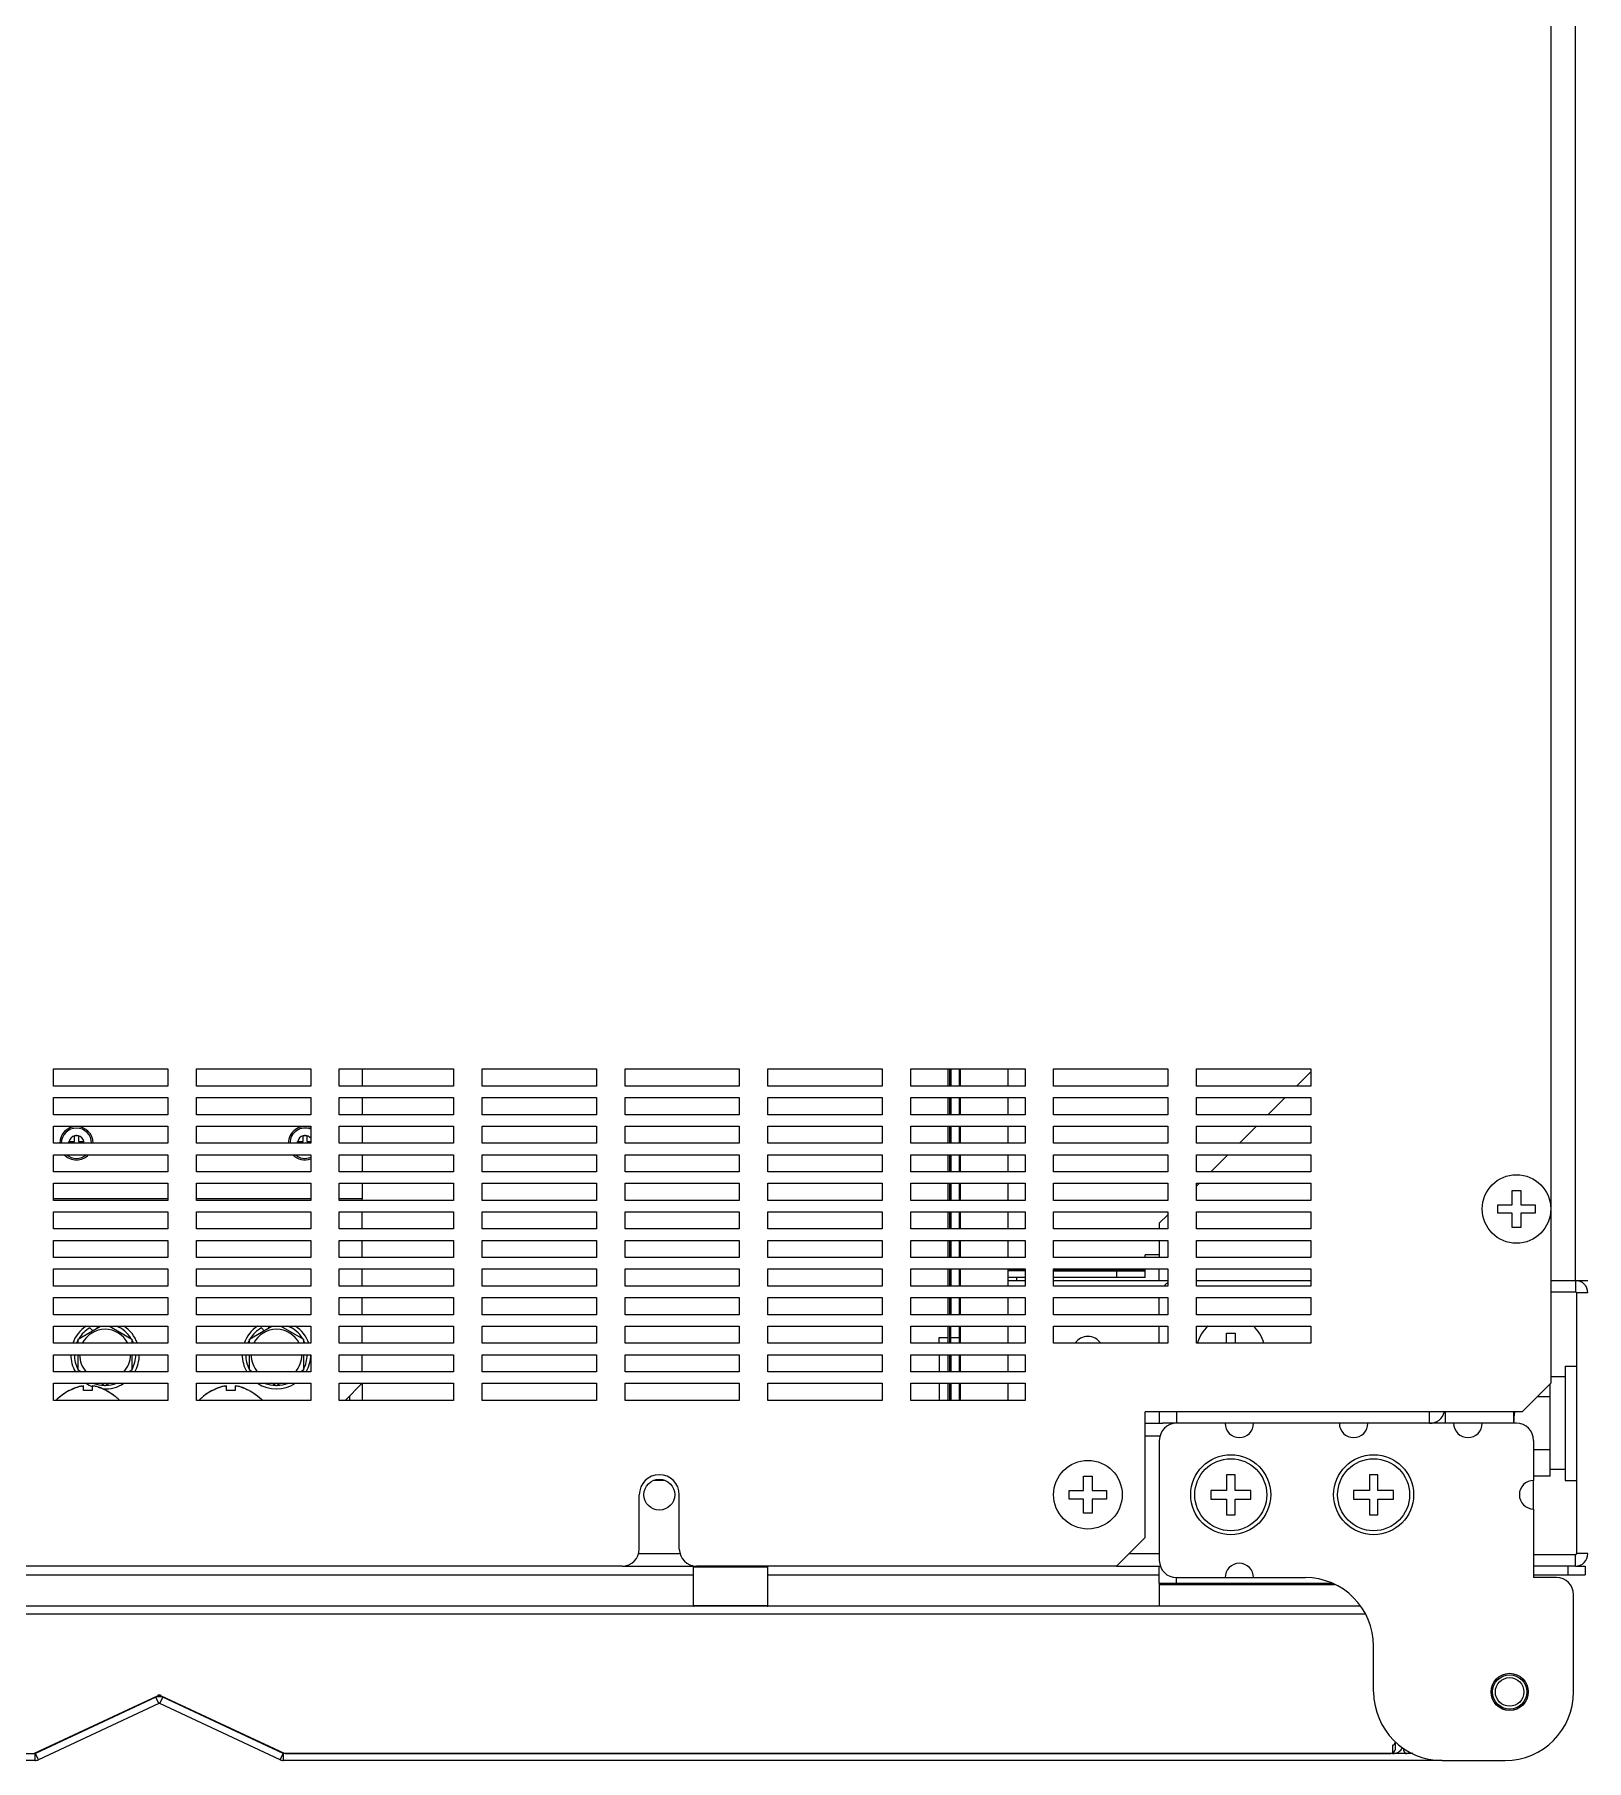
# Model space of a CAD drawing. Header units: millimetres. Extents: x 0 to 301, y -1 to 124.
# Drawn here: x 73.11 to 100.27, y 0 to 30.2 of the extents above; entities that cross this region are included whole.
import ezdxf

# ---------------------------------------------------------------- set-up
doc = ezdxf.new("R2010")
doc.units = ezdxf.units.MM
for name, color, linetype in [('2301-06360_0', 7, 'Continuous'), ('2302-02394_0', 7, 'Continuous'), ('2401-00124-M10-30HMC_0', 7, 'Continuous'), ('2401-00307_MDCT-M4-8_0', 7, 'Continuous'), ('2401-00375-M6-25HWMC_0', 7, 'Continuous'), ('2401-00380-M3-20PWMC_0', 7, 'Continuous'), ('2401-00424-M6-12FCTTHC_0', 7, 'Continuous'), ('2401-00460-M6-12PSTTHC_0', 7, 'Continuous'), ('2404-00011-D10D20-P_0', 7, 'Continuous'), ('2404-00019-D10_0', 7, 'Continuous'), ('4204-01217_0', 7, 'Continuous'), ('4209-00140_0', 7, 'Continuous'), ('4212-06586_0', 7, 'Continuous'), ('4212-06592_0', 7, 'Continuous'), ('4212-06600_0', 7, 'Continuous'), ('4212-06601_0', 7, 'Continuous'), ('4212-06602_0', 7, 'Continuous'), ('4212-06603_1_MIR_0', 7, 'Continuous'), ('4212-06605_3_3_0', 7, 'Continuous'), ('4212-06613_2_MIR_0', 7, 'Continuous'), ('4212-06613_3_0', 7, 'Continuous'), ('4212-06614_1_0', 7, 'Continuous'), ('4212-06616_1_0', 7, 'Continuous'), ('4212-06645_0', 7, 'Continuous'), ('4212-14541_0', 7, 'Continuous'), ('4212-14557_0', 7, 'Continuous'), ('4212-14562_1_0', 7, 'Continuous'), ('4212-14562_2_0', 7, 'Continuous'), ('4212-14563_0', 7, 'Continuous'), ('4212-14578_1_0', 7, 'Continuous'), ('4212-14578_2_0', 7, 'Continuous'), ('4212-14578_4_1_0', 7, 'Continuous'), ('4212-14582_0', 7, 'Continuous'), ('4212-15502_0', 7, 'Continuous'), ('4212-20365_0', 7, 'Continuous')]:
    doc.layers.add(name, color=color, linetype=linetype)

msp = doc.modelspace()

# ---------------------------------------------------------------- linework, layer by layer
at = {"layer": '2301-06360_0', "color": 7, "linetype": 'Continuous'}
for p, q in [((78.84, 9.8), (78.84, 9.83)), ((78.84, 9.3), (78.84, 9.6)), ((78.84, 8.8), (78.84, 9.1)), ((78.84, 8.3), (78.84, 8.6)), ((78.84, 7.8), (78.84, 8.1)), ((78.84, 7.3), (78.84, 7.6)), ((78.84, 6.8), (78.84, 7.1)), ((78.54, 6.3), (78.84, 6.6))]:
    msp.add_line(p, q, dxfattribs=at)
at = {"layer": '2302-02394_0', "color": 7, "linetype": 'Continuous'}
for p, q in [((78.84, 12.1), (78.84, 11.8)), ((78.84, 11.6), (78.84, 11.3)), ((78.84, 11.1), (78.84, 10.8)), ((78.84, 10.6), (78.84, 10.3)), ((78.84, 10.1), (78.84, 9.83)), ((75.44, 9.83), (73.44, 9.83)), ((77.94, 9.83), (75.94, 9.83)), ((78.84, 9.83), (78.44, 9.83))]:
    msp.add_line(p, q, dxfattribs=at)
at = {"layer": '2401-00124-M10-30HMC_0', "color": 7, "linetype": 'Continuous'}
for p, q in [((99.63, 6.362), (99.402, 6.362)), ((99.63, 6.015), (99.63, 6.531)), ((98.99, 6.1), (98.99, 5.9)), ((99.63, 5.269), (99.63, 5.786)), ((99.63, 5.438), (99.34, 5.438)), ((99.63, 4.976), (99.63, 5.147)), ((99.63, 4.976), (99.34, 4.976))]:
    msp.add_line(p, q, dxfattribs=at)
msp.add_arc((100.259, 5.9), 1.269, 170.9295, 180, dxfattribs=at)
at = {"layer": '2401-00307_MDCT-M4-8_0', "color": 7, "linetype": 'Continuous'}
msp.add_line((89.12, 6.6), (89.12, 6.3), dxfattribs=at)
at = {"layer": '2401-00375-M6-25HWMC_0', "color": 7, "linetype": 'Continuous'}
for p, q in [((73.868, 7.372), (74.262, 7.6)), ((74.076, 7.568), (74.124, 7.52)), ((74.214, 7.572), (74.186, 7.6)), ((74.418, 7.6), (74.812, 7.372)), ((76.868, 7.372), (77.262, 7.6)), ((77.076, 7.568), (77.124, 7.52)), ((77.214, 7.572), (77.186, 7.6)), ((77.418, 7.6), (77.812, 7.372)), ((73.868, 7.3), (73.868, 7.372)), ((74.812, 7.372), (74.812, 7.3)), ((76.868, 7.3), (76.868, 7.372)), ((77.812, 7.372), (77.812, 7.3)), ((73.868, 6.828), (73.868, 7.1)), ((74.812, 7.1), (74.812, 6.828)), ((76.868, 6.828), (76.868, 7.1)), ((77.812, 7.1), (77.812, 6.828)), ((73.916, 6.8), (73.868, 6.828)), ((74.812, 6.828), (74.764, 6.8)), ((76.916, 6.8), (76.868, 6.828)), ((77.812, 6.828), (77.764, 6.8)), ((74.34, 6.555), (74.262, 6.6)), ((74.418, 6.6), (74.34, 6.555)), ((77.34, 6.555), (77.262, 6.6)), ((77.418, 6.6), (77.34, 6.555))]:
    msp.add_line(p, q, dxfattribs=at)
for centre, radius, start, end in [((74.34, 7.1), 0.6, 123.4832, 160.4797), ((74.34, 7.1), 0.538, 119.3662, 148.5849), ((74.34, 7.1), 0.538, 31.4151, 68.6611), ((74.34, 7.1), 0.6, 19.5203, 56.5168), ((77.34, 7.1), 0.6, 123.4832, 160.4797), ((77.34, 7.1), 0.538, 119.3662, 148.5849), ((77.34, 7.1), 0.538, 31.4151, 68.6611), ((77.34, 7.1), 0.6, 19.5203, 56.5168), ((74.34, 7.1), 0.538, 151.4151, 158.1456), ((74.34, 7.1), 0.445, 26.7659, 153.2341), ((74.34, 7.1), 0.538, 21.8544, 28.5849), ((77.34, 7.1), 0.538, 151.4151, 158.1456), ((77.34, 7.1), 0.445, 26.7659, 153.2341), ((77.34, 7.1), 0.538, 21.8544, 28.5849), ((74.34, 7.1), 0.6, 180, 210.0741), ((74.34, 7.1), 0.538, 180, 208.5849), ((74.34, 7.1), 0.445, 180, 222.4713), ((74.34, 7.1), 0.445, 317.5287, 0), ((74.34, 7.1), 0.538, 331.4151, 0), ((74.34, 7.1), 0.6, 329.9259, 0), ((77.34, 7.1), 0.6, 180, 210.0741), ((77.34, 7.1), 0.538, 180, 208.5849), ((77.34, 7.1), 0.445, 180, 222.4713), ((77.34, 7.1), 0.445, 317.5287, 0), ((77.34, 7.1), 0.538, 331.4151, 0), ((77.34, 7.1), 0.6, 329.9259, 0), ((74.34, 7.1), 0.538, 211.4151, 214.0046), ((74.34, 7.1), 0.538, 325.9954, 328.5849), ((77.34, 7.1), 0.538, 211.4151, 214.0046), ((77.34, 7.1), 0.538, 325.9954, 328.5849), ((74.34, 7.1), 0.6, 236.5168, 247.9258), ((74.34, 7.1), 0.538, 248.6605, 268.5849), ((74.34, 7.1), 0.6, 266.3918, 303.4832), ((74.34, 7.1), 0.538, 271.4151, 291.3396), ((77.34, 7.1), 0.6, 236.5168, 303.4832), ((77.34, 7.1), 0.538, 248.6605, 268.5849), ((77.34, 7.1), 0.538, 271.4151, 291.3396)]:
    msp.add_arc(centre, radius, start, end, dxfattribs=at)
at = {"layer": '2401-00380-M3-20PWMC_0', "color": 7, "linetype": 'Continuous'}
for p, q in [((73.807, 10.833), (73.807, 10.933)), ((73.807, 10.933), (73.873, 10.933)), ((73.873, 10.933), (73.873, 10.833)), ((77.807, 10.833), (77.807, 10.933)), ((77.807, 10.933), (77.873, 10.933)), ((77.873, 10.933), (77.873, 10.833)), ((73.707, 10.8), (73.707, 10.833)), ((73.707, 10.833), (73.807, 10.833)), ((73.873, 10.833), (73.972, 10.833)), ((73.972, 10.8), (73.972, 10.833)), ((77.707, 10.8), (77.707, 10.833)), ((77.707, 10.833), (77.807, 10.833)), ((77.873, 10.833), (77.94, 10.833))]:
    msp.add_line(p, q, dxfattribs=at)
for centre, radius, start, end in [((73.84, 10.8), 0.293, 0, 180), ((73.84, 10.8), 0.265, 0, 180), ((73.84, 10.8), 0.133, 104.4427, 165.5573), ((73.84, 10.8), 0.133, 86.0688, 93.9312), ((73.84, 10.8), 0.133, 14.4427, 75.5573), ((77.84, 10.8), 0.293, 69.9221, 180), ((77.84, 10.8), 0.265, 67.762, 180), ((77.84, 10.8), 0.133, 104.4427, 165.5573), ((77.84, 10.8), 0.133, 86.0688, 93.9312), ((77.84, 10.8), 0.133, 40.95, 75.5573), ((73.84, 10.8), 0.293, 223.2065, 316.7935), ((73.84, 10.8), 0.265, 229.0811, 310.9189), ((73.84, 10.8), 0.133, 176.0688, 180), ((73.84, 10.8), 0.133, 0, 3.9312), ((77.84, 10.8), 0.293, 223.2065, 290.0779), ((77.84, 10.8), 0.265, 229.0811, 292.238), ((77.84, 10.8), 0.133, 176.0688, 180)]:
    msp.add_arc(centre, radius, start, end, dxfattribs=at)
at = {"layer": '2401-00424-M6-12FCTTHC_0', "color": 7, "linetype": 'Continuous'}
for p, q in [((93.965, 5), (93.965, 4.725)), ((94.115, 5), (93.965, 5)), ((94.115, 4.725), (94.115, 5)), ((96.465, 5), (96.465, 4.725)), ((96.615, 5), (96.465, 5)), ((96.615, 4.725), (96.615, 5)), ((93.69, 4.725), (93.69, 4.575)), ((93.965, 4.725), (93.69, 4.725)), ((93.69, 4.575), (93.965, 4.575)), ((93.965, 4.575), (93.965, 4.3)), ((94.39, 4.725), (94.115, 4.725)), ((94.115, 4.3), (94.115, 4.575)), ((94.115, 4.575), (94.39, 4.575)), ((94.39, 4.575), (94.39, 4.725)), ((96.19, 4.725), (96.19, 4.575)), ((96.465, 4.725), (96.19, 4.725)), ((96.19, 4.575), (96.465, 4.575)), ((96.465, 4.575), (96.465, 4.3)), ((96.89, 4.725), (96.615, 4.725)), ((96.615, 4.3), (96.615, 4.575)), ((96.615, 4.575), (96.89, 4.575)), ((96.89, 4.575), (96.89, 4.725)), ((93.965, 4.3), (94.115, 4.3)), ((96.465, 4.3), (96.615, 4.3))]:
    msp.add_line(p, q, dxfattribs=at)
for centre in [(94.04, 4.65), (96.54, 4.65)]:
    msp.add_circle(centre, 0.63, dxfattribs=at)
at = {"layer": '2401-00460-M6-12PSTTHC_0', "color": 7, "linetype": 'Continuous'}
for p, q in [((98.965, 9.725), (98.965, 9.975)), ((98.965, 9.975), (99.115, 9.975)), ((99.115, 9.975), (99.115, 9.725)), ((98.715, 9.575), (98.715, 9.725)), ((98.715, 9.725), (98.965, 9.725)), ((99.115, 9.725), (99.365, 9.725)), ((99.365, 9.725), (99.365, 9.575)), ((98.965, 9.575), (98.715, 9.575)), ((98.965, 9.325), (98.965, 9.575)), ((99.115, 9.575), (99.115, 9.325)), ((99.365, 9.575), (99.115, 9.575)), ((99.115, 9.325), (98.965, 9.325)), ((93.965, 7.3), (93.965, 7.475)), ((93.965, 7.475), (94.115, 7.475)), ((94.115, 7.475), (94.115, 7.3)), ((73.565, 6.375), (73.503, 6.321)), ((73.599, 6.401), (73.545, 6.358)), ((73.628, 6.422), (73.565, 6.375)), ((73.656, 6.441), (73.599, 6.401)), ((73.689, 6.462), (73.628, 6.422)), ((73.715, 6.476), (73.656, 6.441)), ((73.715, 6.476), (73.689, 6.462)), ((73.715, 6.472), (73.715, 6.476)), ((73.89, 6.541), (73.873, 6.537)), ((73.905, 6.544), (73.888, 6.541)), ((73.919, 6.547), (73.904, 6.544)), ((73.935, 6.55), (73.919, 6.547)), ((73.934, 6.55), (73.95, 6.552)), ((73.965, 6.554), (73.95, 6.552)), ((73.965, 6.472), (73.965, 6.554)), ((74.115, 6.554), (74.115, 6.472)), ((74.13, 6.552), (74.115, 6.554)), ((74.146, 6.55), (74.13, 6.552)), ((74.161, 6.547), (74.145, 6.55)), ((74.176, 6.544), (74.161, 6.547)), ((74.192, 6.541), (74.175, 6.544)), ((74.207, 6.537), (74.19, 6.541)), ((74.363, 6.473), (74.365, 6.472)), ((74.365, 6.476), (74.365, 6.472)), ((74.365, 6.476), (74.391, 6.462)), ((74.365, 6.476), (74.424, 6.441)), ((74.391, 6.462), (74.452, 6.422)), ((74.424, 6.441), (74.481, 6.401)), ((74.452, 6.422), (74.515, 6.375)), ((74.481, 6.401), (74.535, 6.358)), ((74.515, 6.375), (74.577, 6.321)), ((76.065, 6.375), (76.003, 6.321)), ((76.099, 6.401), (76.045, 6.358)), ((76.128, 6.422), (76.065, 6.375)), ((76.156, 6.441), (76.099, 6.401)), ((76.189, 6.462), (76.128, 6.422)), ((76.215, 6.476), (76.156, 6.441)), ((76.215, 6.476), (76.189, 6.462)), ((76.215, 6.472), (76.215, 6.476)), ((76.39, 6.541), (76.373, 6.537)), ((76.405, 6.544), (76.388, 6.541)), ((76.419, 6.547), (76.404, 6.544)), ((76.435, 6.55), (76.419, 6.547)), ((76.434, 6.55), (76.45, 6.552)), ((76.465, 6.554), (76.45, 6.552)), ((76.465, 6.472), (76.465, 6.554)), ((76.615, 6.554), (76.615, 6.472)), ((76.63, 6.552), (76.615, 6.554)), ((76.646, 6.55), (76.63, 6.552)), ((76.661, 6.547), (76.645, 6.55)), ((76.676, 6.544), (76.661, 6.547)), ((76.692, 6.541), (76.675, 6.544)), ((76.707, 6.537), (76.69, 6.541)), ((76.863, 6.473), (76.865, 6.472)), ((76.865, 6.476), (76.865, 6.472)), ((76.865, 6.476), (76.891, 6.462)), ((76.865, 6.476), (76.924, 6.441)), ((76.891, 6.462), (76.952, 6.422)), ((76.924, 6.441), (76.981, 6.401)), ((76.952, 6.422), (77.015, 6.375)), ((76.981, 6.401), (77.035, 6.358)), ((77.015, 6.375), (77.077, 6.321)), ((73.503, 6.321), (73.481, 6.3)), ((74.577, 6.321), (74.599, 6.3)), ((76.003, 6.321), (75.981, 6.3)), ((77.077, 6.321), (77.099, 6.3)), ((91.465, 4.725), (91.465, 4.975)), ((91.465, 4.975), (91.615, 4.975)), ((91.615, 4.975), (91.615, 4.725)), ((91.215, 4.575), (91.215, 4.725)), ((91.215, 4.725), (91.465, 4.725)), ((91.465, 4.575), (91.215, 4.575)), ((91.465, 4.325), (91.465, 4.575)), ((91.615, 4.725), (91.865, 4.725)), ((91.615, 4.575), (91.615, 4.325)), ((91.865, 4.575), (91.615, 4.575)), ((91.865, 4.725), (91.865, 4.575)), ((91.615, 4.325), (91.465, 4.325))]:
    msp.add_line(p, q, dxfattribs=at)
for points in [[(73.545, 6.358), (73.492, 6.311), (73.481, 6.3)], [(73.715, 6.472), (73.744, 6.487), (73.77, 6.499), (73.793, 6.509), (73.815, 6.518), (73.836, 6.525), (73.855, 6.532), (73.873, 6.537)], [(73.875, 6.537), (73.858, 6.533), (73.84, 6.527), (73.821, 6.52), (73.8, 6.512), (73.778, 6.503), (73.756, 6.493), (73.74, 6.485)], [(74.115, 6.472), (74.096, 6.474), (74.077, 6.475), (74.058, 6.476), (74.039, 6.476), (74.021, 6.476), (74.002, 6.475), (73.984, 6.474), (73.965, 6.472)], [(74.365, 6.472), (74.336, 6.487), (74.31, 6.499), (74.287, 6.509), (74.265, 6.518), (74.244, 6.525), (74.225, 6.532), (74.205, 6.537)], [(74.222, 6.533), (74.24, 6.527), (74.259, 6.52), (74.28, 6.512), (74.302, 6.503), (74.324, 6.493), (74.34, 6.485)], [(74.535, 6.358), (74.588, 6.311), (74.599, 6.3)], [(76.045, 6.358), (75.992, 6.311), (75.981, 6.3)], [(76.215, 6.472), (76.244, 6.487), (76.27, 6.499), (76.293, 6.509), (76.315, 6.518), (76.336, 6.525), (76.355, 6.532), (76.373, 6.537)], [(76.375, 6.537), (76.358, 6.533), (76.34, 6.527), (76.321, 6.52), (76.3, 6.512), (76.278, 6.503), (76.256, 6.493), (76.24, 6.485)], [(76.615, 6.472), (76.596, 6.474), (76.577, 6.475), (76.558, 6.476), (76.539, 6.476), (76.521, 6.476), (76.502, 6.475), (76.484, 6.474), (76.465, 6.472)], [(76.865, 6.472), (76.836, 6.487), (76.81, 6.499), (76.787, 6.509), (76.765, 6.518), (76.744, 6.525), (76.725, 6.532), (76.705, 6.537)], [(76.722, 6.533), (76.74, 6.527), (76.759, 6.52), (76.78, 6.512), (76.802, 6.503), (76.824, 6.493), (76.84, 6.485)], [(77.035, 6.358), (77.088, 6.311), (77.099, 6.3)]]:
    msp.add_lwpolyline(points, dxfattribs=at)
for centre in [(99.04, 9.65), (91.54, 4.65)]:
    msp.add_circle(centre, 0.6, dxfattribs=at)
for start, end in [(131.2647, 165.5156), (14.4844, 48.7353)]:
    msp.add_arc((94.04, 7.15), 0.6, start, end, dxfattribs=at)
at = {"layer": '2404-00011-D10D20-P_0', "color": 7, "linetype": 'Continuous'}
for p, q in [((99.89, 6.9), (99.89, 4.9)), ((99.89, 6.9), (100.09, 6.9)), ((99.89, 4.9), (100.09, 4.9))]:
    msp.add_line(p, q, dxfattribs=at)
at = {"layer": '2404-00019-D10_0', "color": 7, "linetype": 'Continuous'}
for p, q in [((99.89, 6.71), (99.64, 6.71)), ((99.63, 6.531), (99.63, 6.59)), ((99.63, 5.786), (99.63, 6.015)), ((99.63, 5.147), (99.63, 5.269)), ((99.89, 5.09), (99.63, 5.09))]:
    msp.add_line(p, q, dxfattribs=at)
at = {"layer": '4204-01217_0', "color": 7, "linetype": 'Continuous'}
msp.add_line((75.231, 1.12), (75.349, 1.12), dxfattribs=at)
at = {"layer": '4209-00140_0', "color": 7, "linetype": 'Continuous'}
for p, q in [((84.64, 2.71), (84.64, 3.39)), ((84.64, 3.39), (85.94, 3.39)), ((85.94, 2.71), (85.94, 3.39)), ((84.64, 2.71), (85.94, 2.71))]:
    msp.add_line(p, q, dxfattribs=at)
for centre, start, end in [((84.65, 3.39), 90, 180), ((85.93, 3.39), 0, 90), ((84.65, 2.71), 180, 270), ((85.93, 2.71), 270, 0)]:
    msp.add_arc(centre, 0.01, start, end, dxfattribs=at)
at = {"layer": '4212-06586_0', "color": 7, "linetype": 'Continuous'}
for p, q in [((100.07, 8.4), (100.07, 83.4)), ((99.64, 8.4), (100.29, 8.4))]:
    msp.add_line(p, q, dxfattribs=at)
at = {"layer": '4212-06592_0', "color": 7, "linetype": 'Continuous'}
for p, q in [((99.64, 8.4), (100.07, 8.4)), ((99.64, 8.2), (100.07, 8.2)), ((100.07, 8.4), (100.07, 8.2)), ((100.09, 8.18), (100.09, 3.62)), ((100.29, 8.18), (100.09, 8.18)), ((100.07, 3.6), (99.34, 3.6)), ((100.07, 3.4), (99.34, 3.4)), ((100.07, 3.4), (100.07, 3.6)), ((100.29, 3.62), (100.09, 3.62))]:
    msp.add_line(p, q, dxfattribs=at)
for centre, radius, start, end in [((100.07, 8.18), 0.22, 0, 90), ((100.07, 8.18), 0.02, 0, 90), ((100.07, 3.62), 0.22, 270, 0), ((100.07, 3.62), 0.02, 270, 0)]:
    msp.add_arc(centre, radius, start, end, dxfattribs=at)
at = {"layer": '4212-06600_0', "color": 7, "linetype": 'Continuous'}
for p, q in [((92.79, 6.1), (92.79, 5.9)), ((93.09, 6.1), (93.09, 5.9)), ((97.52, 5.9), (97.52, 6.1)), ((93.09, 5.9), (92.853, 5.9))]:
    msp.add_line(p, q, dxfattribs=at)
msp.add_arc((97.52, 6.17), 0.27, 270, 344.8522, dxfattribs=at)
at = {"layer": '4212-06601_0', "color": 7, "linetype": 'Continuous'}
for p, q in [((95.44, 12.05), (95.19, 11.8)), ((94.99, 11.6), (94.69, 11.3)), ((94.49, 11.1), (94.19, 10.8)), ((93.99, 10.6), (93.69, 10.3)), ((93.49, 10.1), (93.44, 10.05)), ((92.94, 9.55), (92.79, 9.4)), ((92.79, 9.4), (92.79, 9.3)), ((92.79, 9.1), (92.79, 8.8)), ((92.79, 8.4), (92.79, 8.6))]:
    msp.add_line(p, q, dxfattribs=at)
at = {"layer": '4212-06602_0', "color": 7, "linetype": 'Continuous'}
for p, q in [((93.44, 8.4), (95.44, 8.4)), ((92.79, 7.8), (92.79, 8.1)), ((92.79, 7.3), (92.79, 7.6))]:
    msp.add_line(p, q, dxfattribs=at)
msp.add_arc((93.09, 8.1), 0.3, 120, 137.9125, dxfattribs=at)
at = {"layer": '4212-06603_1_MIR_0', "color": 7, "linetype": 'Continuous'}
msp.add_line((90.29, 8.45), (90.29, 8.4), dxfattribs=at)
at = {"layer": '4212-06605_3_3_0', "color": 7, "linetype": 'Continuous'}
for p, q in [((97.07, 0.17), (97.07, 0.205)), ((97.227, 0.12), (97.12, 0.12))]:
    msp.add_line(p, q, dxfattribs=at)
msp.add_arc((97.12, 0.17), 0.05, 180, 270, dxfattribs=at)
at = {"layer": '4212-06613_2_MIR_0', "color": 7, "linetype": 'Continuous'}
for p, q in [((94.44, 5.9), (93.94, 5.9)), ((96.44, 5.9), (95.94, 5.9)), ((98.44, 5.9), (97.94, 5.9)), ((99.34, 4.4), (99.34, 4.9)), ((93.94, 3.2), (94.44, 3.2))]:
    msp.add_line(p, q, dxfattribs=at)
at = {"layer": '4212-06613_3_0', "color": 7, "linetype": 'Continuous'}
for radius in [0.3, 0.25]:
    msp.add_circle((98.92, 1.2), radius, dxfattribs=at)
at = {"layer": '4212-06614_1_0', "color": 7, "linetype": 'Continuous'}
for p, q in [((93.94, 5.9), (93.09, 5.9)), ((95.94, 5.9), (94.44, 5.9)), ((97.94, 5.9), (96.44, 5.9)), ((99.04, 5.9), (98.44, 5.9)), ((92.79, 5.6), (92.79, 3.5)), ((99.34, 5.6), (99.34, 4.9)), ((99.34, 4.4), (99.34, 3.2)), ((93.09, 3.2), (93.94, 3.2)), ((94.44, 3.2), (95.34, 3.2)), ((99.74, 3.2), (99.34, 3.2)), ((100.04, 1.2), (100.04, 2.9)), ((96.54, 1.2), (96.54, 2)), ((97.74, 0), (98.84, 0))]:
    msp.add_line(p, q, dxfattribs=at)
for centre, radius in [((94.04, 4.65), 0.7), ((96.54, 4.65), 0.7), ((98.92, 1.2), 0.325)]:
    msp.add_circle(centre, radius, dxfattribs=at)
for centre, radius, start, end in [((93.09, 5.6), 0.3, 90, 180), ((94.19, 5.9), 0.25, 180, 0), ((96.19, 5.9), 0.25, 180, 0), ((98.19, 5.9), 0.25, 180, 0), ((99.04, 5.6), 0.3, 0, 90), ((99.34, 4.65), 0.25, 90, 270), ((93.09, 3.5), 0.3, 180, 270), ((94.19, 3.2), 0.25, 0, 180), ((95.34, 2), 1.2, 0, 90), ((99.74, 2.9), 0.3, 0, 90), ((97.74, 1.2), 1.2, 180, 270), ((98.84, 1.2), 1.2, 270, 0)]:
    msp.add_arc(centre, radius, start, end, dxfattribs=at)
at = {"layer": '4212-06616_1_0', "color": 7, "linetype": 'Continuous'}
for p, q in [((92.79, 3.1), (92.79, 3.4)), ((92.79, 3.1), (92.79, 2.7)), ((92.79, 3.1), (95.815, 3.1)), ((92.79, 3.08), (95.853, 3.08)), ((93.09, 3.1), (93.09, 3.2))]:
    msp.add_line(p, q, dxfattribs=at)
at = {"layer": '4212-06645_0', "color": 7, "linetype": 'Continuous'}
for p, q in [((97.79, 6.1), (97.79, 5.9)), ((97.64, 5.932), (97.64, 5.9))]:
    msp.add_line(p, q, dxfattribs=at)
at = {"layer": '4212-14541_0', "color": 7, "linetype": 'Continuous'}
for p, q in [((99.94, 3.4), (99.94, 3.25)), ((100.076, 3.4), (100.24, 3.4)), ((100.24, 3.4), (100.24, 3.25)), ((62.94, 3.25), (84.64, 3.25)), ((85.94, 3.25), (92.79, 3.25)), ((99.34, 3.25), (100.24, 3.25))]:
    msp.add_line(p, q, dxfattribs=at)
at = {"layer": '4212-14557_0', "color": 7, "linetype": 'Continuous'}
for p, q in [((99.64, 45.1), (99.64, 6.6)), ((73.44, 11.8), (73.44, 12.1)), ((73.44, 12.1), (75.44, 12.1)), ((75.44, 12.1), (75.44, 11.8)), ((75.94, 11.8), (75.94, 12.1)), ((75.94, 12.1), (77.94, 12.1)), ((77.94, 12.1), (77.94, 11.8)), ((78.44, 11.8), (78.44, 12.1)), ((78.44, 12.1), (80.44, 12.1)), ((80.44, 12.1), (80.44, 11.8)), ((80.94, 11.8), (80.94, 12.1)), ((80.94, 12.1), (82.94, 12.1)), ((82.94, 12.1), (82.94, 11.8)), ((83.44, 11.8), (83.44, 12.1)), ((83.44, 12.1), (85.44, 12.1)), ((85.44, 12.1), (85.44, 11.8)), ((85.94, 11.8), (85.94, 12.1)), ((85.94, 12.1), (87.94, 12.1)), ((87.94, 12.1), (87.94, 11.8)), ((88.44, 11.8), (88.44, 12.1)), ((88.44, 12.1), (90.44, 12.1)), ((90.44, 12.1), (90.44, 11.8)), ((90.94, 11.8), (90.94, 12.1)), ((90.94, 12.1), (92.94, 12.1)), ((92.94, 12.1), (92.94, 11.8)), ((93.44, 11.8), (93.44, 12.1)), ((93.44, 12.1), (95.44, 12.1)), ((95.44, 12.1), (95.44, 11.8)), ((75.44, 11.8), (73.44, 11.8)), ((77.94, 11.8), (75.94, 11.8)), ((80.44, 11.8), (78.44, 11.8)), ((82.94, 11.8), (80.94, 11.8)), ((85.44, 11.8), (83.44, 11.8)), ((87.94, 11.8), (85.94, 11.8)), ((90.44, 11.8), (88.44, 11.8)), ((92.94, 11.8), (90.94, 11.8)), ((95.44, 11.8), (93.44, 11.8)), ((73.44, 11.3), (73.44, 11.6)), ((73.44, 11.6), (75.44, 11.6)), ((75.44, 11.6), (75.44, 11.3)), ((75.94, 11.3), (75.94, 11.6)), ((75.94, 11.6), (77.94, 11.6)), ((77.94, 11.6), (77.94, 11.3)), ((78.44, 11.3), (78.44, 11.6)), ((78.44, 11.6), (80.44, 11.6)), ((80.44, 11.6), (80.44, 11.3)), ((80.94, 11.3), (80.94, 11.6)), ((80.94, 11.6), (82.94, 11.6)), ((82.94, 11.6), (82.94, 11.3)), ((83.44, 11.3), (83.44, 11.6)), ((83.44, 11.6), (85.44, 11.6)), ((85.44, 11.6), (85.44, 11.3)), ((85.94, 11.3), (85.94, 11.6)), ((85.94, 11.6), (87.94, 11.6)), ((87.94, 11.6), (87.94, 11.3)), ((88.44, 11.3), (88.44, 11.6)), ((88.44, 11.6), (90.44, 11.6)), ((90.44, 11.6), (90.44, 11.3)), ((90.94, 11.3), (90.94, 11.6)), ((90.94, 11.6), (92.94, 11.6)), ((92.94, 11.6), (92.94, 11.3)), ((93.44, 11.3), (93.44, 11.6)), ((93.44, 11.6), (95.44, 11.6)), ((95.44, 11.6), (95.44, 11.3)), ((75.44, 11.3), (73.44, 11.3)), ((77.94, 11.3), (75.94, 11.3)), ((80.44, 11.3), (78.44, 11.3)), ((82.94, 11.3), (80.94, 11.3)), ((85.44, 11.3), (83.44, 11.3)), ((87.94, 11.3), (85.94, 11.3)), ((90.44, 11.3), (88.44, 11.3)), ((92.94, 11.3), (90.94, 11.3)), ((95.44, 11.3), (93.44, 11.3)), ((73.44, 10.8), (73.44, 11.1)), ((73.44, 11.1), (75.44, 11.1)), ((75.44, 11.1), (75.44, 10.8)), ((75.94, 10.8), (75.94, 11.1)), ((75.94, 11.1), (77.94, 11.1)), ((77.94, 11.1), (77.94, 10.8)), ((78.44, 10.8), (78.44, 11.1)), ((78.44, 11.1), (80.44, 11.1)), ((80.44, 11.1), (80.44, 10.8)), ((80.94, 10.8), (80.94, 11.1)), ((80.94, 11.1), (82.94, 11.1)), ((82.94, 11.1), (82.94, 10.8)), ((83.44, 10.8), (83.44, 11.1)), ((83.44, 11.1), (85.44, 11.1)), ((85.44, 11.1), (85.44, 10.8)), ((85.94, 10.8), (85.94, 11.1)), ((85.94, 11.1), (87.94, 11.1)), ((87.94, 11.1), (87.94, 10.8)), ((88.44, 10.8), (88.44, 11.1)), ((88.44, 11.1), (90.44, 11.1)), ((90.44, 11.1), (90.44, 10.8)), ((90.94, 10.8), (90.94, 11.1)), ((90.94, 11.1), (92.94, 11.1)), ((92.94, 11.1), (92.94, 10.8)), ((93.44, 10.8), (93.44, 11.1)), ((93.44, 11.1), (95.44, 11.1)), ((95.44, 11.1), (95.44, 10.8)), ((75.44, 10.8), (73.44, 10.8)), ((73.44, 10.3), (73.44, 10.6)), ((73.44, 10.6), (75.44, 10.6)), ((75.44, 10.6), (75.44, 10.3)), ((77.94, 10.8), (75.94, 10.8)), ((75.94, 10.3), (75.94, 10.6)), ((75.94, 10.6), (77.94, 10.6)), ((77.94, 10.6), (77.94, 10.3)), ((80.44, 10.8), (78.44, 10.8)), ((78.44, 10.3), (78.44, 10.6)), ((78.44, 10.6), (80.44, 10.6)), ((80.44, 10.6), (80.44, 10.3)), ((82.94, 10.8), (80.94, 10.8)), ((80.94, 10.3), (80.94, 10.6)), ((80.94, 10.6), (82.94, 10.6)), ((82.94, 10.6), (82.94, 10.3)), ((85.44, 10.8), (83.44, 10.8)), ((83.44, 10.3), (83.44, 10.6)), ((83.44, 10.6), (85.44, 10.6)), ((85.44, 10.6), (85.44, 10.3)), ((87.94, 10.8), (85.94, 10.8)), ((85.94, 10.3), (85.94, 10.6)), ((85.94, 10.6), (87.94, 10.6)), ((87.94, 10.6), (87.94, 10.3)), ((90.44, 10.8), (88.44, 10.8)), ((88.44, 10.3), (88.44, 10.6)), ((88.44, 10.6), (90.44, 10.6)), ((90.44, 10.6), (90.44, 10.3)), ((92.94, 10.8), (90.94, 10.8)), ((90.94, 10.3), (90.94, 10.6)), ((90.94, 10.6), (92.94, 10.6)), ((92.94, 10.6), (92.94, 10.3)), ((95.44, 10.8), (93.44, 10.8)), ((93.44, 10.3), (93.44, 10.6)), ((93.44, 10.6), (95.44, 10.6)), ((95.44, 10.6), (95.44, 10.3)), ((75.44, 10.3), (73.44, 10.3)), ((77.94, 10.3), (75.94, 10.3)), ((80.44, 10.3), (78.44, 10.3)), ((82.94, 10.3), (80.94, 10.3)), ((85.44, 10.3), (83.44, 10.3)), ((87.94, 10.3), (85.94, 10.3)), ((90.44, 10.3), (88.44, 10.3)), ((92.94, 10.3), (90.94, 10.3)), ((95.44, 10.3), (93.44, 10.3)), ((73.44, 9.8), (73.44, 10.1)), ((73.44, 10.1), (75.44, 10.1)), ((75.44, 10.1), (75.44, 9.8)), ((75.94, 9.8), (75.94, 10.1)), ((75.94, 10.1), (77.94, 10.1)), ((77.94, 10.1), (77.94, 9.8)), ((78.44, 9.8), (78.44, 10.1)), ((78.44, 10.1), (80.44, 10.1)), ((80.44, 10.1), (80.44, 9.8)), ((80.94, 9.8), (80.94, 10.1)), ((80.94, 10.1), (82.94, 10.1)), ((82.94, 10.1), (82.94, 9.8)), ((83.44, 9.8), (83.44, 10.1)), ((83.44, 10.1), (85.44, 10.1)), ((85.44, 10.1), (85.44, 9.8)), ((85.94, 9.8), (85.94, 10.1)), ((85.94, 10.1), (87.94, 10.1)), ((87.94, 10.1), (87.94, 9.8)), ((88.44, 9.8), (88.44, 10.1)), ((88.44, 10.1), (90.44, 10.1)), ((90.44, 10.1), (90.44, 9.8)), ((90.94, 9.8), (90.94, 10.1)), ((90.94, 10.1), (92.94, 10.1)), ((92.94, 10.1), (92.94, 9.8)), ((93.44, 9.8), (93.44, 10.1)), ((93.44, 10.1), (95.44, 10.1)), ((95.44, 10.1), (95.44, 9.8)), ((75.44, 9.8), (73.44, 9.8)), ((77.94, 9.8), (75.94, 9.8)), ((80.44, 9.8), (78.44, 9.8)), ((82.94, 9.8), (80.94, 9.8)), ((85.44, 9.8), (83.44, 9.8)), ((87.94, 9.8), (85.94, 9.8)), ((90.44, 9.8), (88.44, 9.8)), ((92.94, 9.8), (90.94, 9.8)), ((95.44, 9.8), (93.44, 9.8)), ((73.44, 9.3), (73.44, 9.6)), ((73.44, 9.6), (75.44, 9.6)), ((75.44, 9.6), (75.44, 9.3)), ((75.94, 9.3), (75.94, 9.6)), ((75.94, 9.6), (77.94, 9.6)), ((77.94, 9.6), (77.94, 9.3)), ((78.44, 9.3), (78.44, 9.6)), ((78.44, 9.6), (80.44, 9.6)), ((80.44, 9.6), (80.44, 9.3)), ((80.94, 9.3), (80.94, 9.6)), ((80.94, 9.6), (82.94, 9.6)), ((82.94, 9.6), (82.94, 9.3)), ((83.44, 9.3), (83.44, 9.6)), ((83.44, 9.6), (85.44, 9.6)), ((85.44, 9.6), (85.44, 9.3)), ((85.94, 9.3), (85.94, 9.6)), ((85.94, 9.6), (87.94, 9.6)), ((87.94, 9.6), (87.94, 9.3)), ((88.44, 9.3), (88.44, 9.6)), ((88.44, 9.6), (90.44, 9.6)), ((90.44, 9.6), (90.44, 9.3)), ((90.94, 9.3), (90.94, 9.6)), ((90.94, 9.6), (92.94, 9.6)), ((92.94, 9.6), (92.94, 9.3)), ((93.44, 9.3), (93.44, 9.6)), ((93.44, 9.6), (95.44, 9.6)), ((95.44, 9.6), (95.44, 9.3)), ((75.44, 9.3), (73.44, 9.3)), ((73.44, 8.8), (73.44, 9.1)), ((73.44, 9.1), (75.44, 9.1)), ((75.44, 9.1), (75.44, 8.8)), ((77.94, 9.3), (75.94, 9.3)), ((75.94, 8.8), (75.94, 9.1)), ((75.94, 9.1), (77.94, 9.1)), ((77.94, 9.1), (77.94, 8.8)), ((80.44, 9.3), (78.44, 9.3)), ((78.44, 8.8), (78.44, 9.1)), ((78.44, 9.1), (80.44, 9.1)), ((80.44, 9.1), (80.44, 8.8)), ((82.94, 9.3), (80.94, 9.3)), ((80.94, 8.8), (80.94, 9.1)), ((80.94, 9.1), (82.94, 9.1)), ((82.94, 9.1), (82.94, 8.8)), ((85.44, 9.3), (83.44, 9.3)), ((83.44, 8.8), (83.44, 9.1)), ((83.44, 9.1), (85.44, 9.1)), ((85.44, 9.1), (85.44, 8.8)), ((87.94, 9.3), (85.94, 9.3)), ((85.94, 8.8), (85.94, 9.1)), ((85.94, 9.1), (87.94, 9.1)), ((87.94, 9.1), (87.94, 8.8)), ((90.44, 9.3), (88.44, 9.3)), ((88.44, 8.8), (88.44, 9.1)), ((88.44, 9.1), (90.44, 9.1)), ((90.44, 9.1), (90.44, 8.8)), ((92.94, 9.3), (90.94, 9.3)), ((90.94, 8.8), (90.94, 9.1)), ((90.94, 9.1), (92.94, 9.1)), ((92.94, 9.1), (92.94, 8.8)), ((95.44, 9.3), (93.44, 9.3)), ((93.44, 8.8), (93.44, 9.1)), ((93.44, 9.1), (95.44, 9.1)), ((95.44, 9.1), (95.44, 8.8)), ((75.44, 8.8), (73.44, 8.8)), ((77.94, 8.8), (75.94, 8.8)), ((80.44, 8.8), (78.44, 8.8)), ((82.94, 8.8), (80.94, 8.8)), ((85.44, 8.8), (83.44, 8.8)), ((87.94, 8.8), (85.94, 8.8)), ((90.44, 8.8), (88.44, 8.8)), ((92.94, 8.8), (90.94, 8.8)), ((95.44, 8.8), (93.44, 8.8)), ((73.44, 8.3), (73.44, 8.6)), ((73.44, 8.6), (75.44, 8.6)), ((75.44, 8.6), (75.44, 8.3)), ((75.94, 8.3), (75.94, 8.6)), ((75.94, 8.6), (77.94, 8.6)), ((77.94, 8.6), (77.94, 8.3)), ((78.44, 8.3), (78.44, 8.6)), ((78.44, 8.6), (80.44, 8.6)), ((80.44, 8.6), (80.44, 8.3)), ((80.94, 8.3), (80.94, 8.6)), ((80.94, 8.6), (82.94, 8.6)), ((82.94, 8.6), (82.94, 8.3)), ((83.44, 8.3), (83.44, 8.6)), ((83.44, 8.6), (85.44, 8.6)), ((85.44, 8.6), (85.44, 8.3)), ((85.94, 8.3), (85.94, 8.6)), ((85.94, 8.6), (87.94, 8.6)), ((87.94, 8.6), (87.94, 8.3)), ((88.44, 8.3), (88.44, 8.6)), ((88.44, 8.6), (90.44, 8.6)), ((90.44, 8.6), (90.44, 8.3)), ((90.94, 8.3), (90.94, 8.6)), ((90.94, 8.6), (92.94, 8.6)), ((92.94, 8.6), (92.94, 8.3)), ((93.44, 8.3), (93.44, 8.6)), ((93.44, 8.6), (95.44, 8.6)), ((95.44, 8.6), (95.44, 8.3)), ((75.44, 8.3), (73.44, 8.3)), ((77.94, 8.3), (75.94, 8.3)), ((80.44, 8.3), (78.44, 8.3)), ((82.94, 8.3), (80.94, 8.3)), ((85.44, 8.3), (83.44, 8.3)), ((87.94, 8.3), (85.94, 8.3)), ((90.44, 8.3), (88.44, 8.3)), ((92.94, 8.3), (90.94, 8.3)), ((95.44, 8.3), (93.44, 8.3)), ((73.44, 7.8), (73.44, 8.1)), ((73.44, 8.1), (75.44, 8.1)), ((75.44, 8.1), (75.44, 7.8)), ((75.94, 7.8), (75.94, 8.1)), ((75.94, 8.1), (77.94, 8.1)), ((77.94, 8.1), (77.94, 7.8)), ((78.44, 7.8), (78.44, 8.1)), ((78.44, 8.1), (80.44, 8.1)), ((80.44, 8.1), (80.44, 7.8)), ((80.94, 7.8), (80.94, 8.1)), ((80.94, 8.1), (82.94, 8.1)), ((82.94, 8.1), (82.94, 7.8)), ((83.44, 7.8), (83.44, 8.1)), ((83.44, 8.1), (85.44, 8.1)), ((85.44, 8.1), (85.44, 7.8)), ((85.94, 7.8), (85.94, 8.1)), ((85.94, 8.1), (87.94, 8.1)), ((87.94, 8.1), (87.94, 7.8)), ((88.44, 7.8), (88.44, 8.1)), ((88.44, 8.1), (90.44, 8.1)), ((90.44, 8.1), (90.44, 7.8)), ((90.94, 7.8), (90.94, 8.1)), ((90.94, 8.1), (92.94, 8.1)), ((92.94, 8.1), (92.94, 7.8)), ((93.44, 7.8), (93.44, 8.1)), ((93.44, 8.1), (95.44, 8.1)), ((95.44, 8.1), (95.44, 7.8)), ((75.44, 7.8), (73.44, 7.8)), ((73.44, 7.3), (73.44, 7.6)), ((73.44, 7.6), (75.44, 7.6)), ((75.44, 7.6), (75.44, 7.3)), ((77.94, 7.8), (75.94, 7.8)), ((75.94, 7.3), (75.94, 7.6)), ((75.94, 7.6), (77.94, 7.6)), ((77.94, 7.6), (77.94, 7.3)), ((80.44, 7.8), (78.44, 7.8)), ((78.44, 7.3), (78.44, 7.6)), ((78.44, 7.6), (80.44, 7.6)), ((80.44, 7.6), (80.44, 7.3)), ((82.94, 7.8), (80.94, 7.8)), ((80.94, 7.3), (80.94, 7.6)), ((80.94, 7.6), (82.94, 7.6)), ((82.94, 7.6), (82.94, 7.3)), ((85.44, 7.8), (83.44, 7.8)), ((83.44, 7.3), (83.44, 7.6)), ((83.44, 7.6), (85.44, 7.6)), ((85.44, 7.6), (85.44, 7.3)), ((87.94, 7.8), (85.94, 7.8)), ((85.94, 7.3), (85.94, 7.6)), ((85.94, 7.6), (87.94, 7.6)), ((87.94, 7.6), (87.94, 7.3)), ((90.44, 7.8), (88.44, 7.8)), ((88.44, 7.3), (88.44, 7.6)), ((88.44, 7.6), (90.44, 7.6)), ((90.44, 7.6), (90.44, 7.3)), ((92.94, 7.8), (90.94, 7.8)), ((90.94, 7.3), (90.94, 7.6)), ((90.94, 7.6), (92.94, 7.6)), ((92.94, 7.6), (92.94, 7.3)), ((95.44, 7.8), (93.44, 7.8)), ((93.44, 7.3), (93.44, 7.6)), ((93.44, 7.6), (95.44, 7.6)), ((95.44, 7.6), (95.44, 7.3)), ((75.44, 7.3), (73.44, 7.3)), ((77.94, 7.3), (75.94, 7.3)), ((80.44, 7.3), (78.44, 7.3)), ((82.94, 7.3), (80.94, 7.3)), ((85.44, 7.3), (83.44, 7.3)), ((87.94, 7.3), (85.94, 7.3)), ((90.44, 7.3), (88.44, 7.3)), ((92.94, 7.3), (90.94, 7.3)), ((95.44, 7.3), (93.44, 7.3)), ((73.44, 6.8), (73.44, 7.1)), ((73.44, 7.1), (75.44, 7.1)), ((75.44, 7.1), (75.44, 6.8)), ((75.94, 6.8), (75.94, 7.1)), ((75.94, 7.1), (77.94, 7.1)), ((77.94, 7.1), (77.94, 6.8)), ((78.44, 6.8), (78.44, 7.1)), ((78.44, 7.1), (80.44, 7.1)), ((80.44, 7.1), (80.44, 6.8)), ((80.94, 6.8), (80.94, 7.1)), ((80.94, 7.1), (82.94, 7.1)), ((82.94, 7.1), (82.94, 6.8)), ((83.44, 6.8), (83.44, 7.1)), ((83.44, 7.1), (85.44, 7.1)), ((85.44, 7.1), (85.44, 6.8)), ((85.94, 6.8), (85.94, 7.1)), ((85.94, 7.1), (87.94, 7.1)), ((87.94, 7.1), (87.94, 6.8)), ((88.44, 6.8), (88.44, 7.1)), ((88.44, 7.1), (90.44, 7.1)), ((90.44, 7.1), (90.44, 6.8)), ((75.44, 6.8), (73.44, 6.8)), ((77.94, 6.8), (75.94, 6.8)), ((80.44, 6.8), (78.44, 6.8)), ((82.94, 6.8), (80.94, 6.8)), ((85.44, 6.8), (83.44, 6.8)), ((87.94, 6.8), (85.94, 6.8)), ((90.44, 6.8), (88.44, 6.8)), ((73.44, 6.3), (73.44, 6.6)), ((73.44, 6.6), (75.44, 6.6)), ((75.44, 6.6), (75.44, 6.3)), ((75.94, 6.3), (75.94, 6.6)), ((75.94, 6.6), (77.94, 6.6)), ((77.94, 6.6), (77.94, 6.3)), ((78.44, 6.3), (78.44, 6.6)), ((78.44, 6.6), (80.44, 6.6)), ((80.44, 6.6), (80.44, 6.3)), ((80.94, 6.3), (80.94, 6.6)), ((80.94, 6.6), (82.94, 6.6)), ((82.94, 6.6), (82.94, 6.3)), ((83.44, 6.3), (83.44, 6.6)), ((83.44, 6.6), (85.44, 6.6)), ((85.44, 6.6), (85.44, 6.3)), ((85.94, 6.3), (85.94, 6.6)), ((85.94, 6.6), (87.94, 6.6)), ((87.94, 6.6), (87.94, 6.3)), ((88.44, 6.3), (88.44, 6.6)), ((88.44, 6.6), (90.44, 6.6)), ((90.44, 6.6), (90.44, 6.3)), ((99.14, 6.1), (99.64, 6.6)), ((75.44, 6.3), (73.44, 6.3)), ((77.94, 6.3), (75.94, 6.3)), ((80.44, 6.3), (78.44, 6.3)), ((82.94, 6.3), (80.94, 6.3)), ((85.44, 6.3), (83.44, 6.3)), ((87.94, 6.3), (85.94, 6.3)), ((90.44, 6.3), (88.44, 6.3)), ((92.54, 3.9), (92.54, 6.1)), ((99.14, 6.1), (92.54, 6.1)), ((83.69, 3.7), (83.69, 4.65)), ((84.39, 3.7), (84.39, 4.65)), ((92.04, 3.4), (92.54, 3.9)), ((83.39, 3.4), (17.19, 3.4)), ((92.04, 3.4), (84.69, 3.4))]:
    msp.add_line(p, q, dxfattribs=at)
for centre, radius, start, end in [((84.04, 4.65), 0.35, 0, 180), ((83.39, 3.7), 0.3, 270, 0), ((84.69, 3.7), 0.3, 180, 270)]:
    msp.add_arc(centre, radius, start, end, dxfattribs=at)
at = {"layer": '4212-14562_1_0', "color": 7, "linetype": 'Continuous'}
for p, q in [((89.14, 12.1), (89.14, 11.8)), ((89.29, 12.1), (89.29, 11.8)), ((89.31, 11.8), (89.31, 12.1)), ((90.14, 12.1), (90.14, 11.8)), ((89.14, 11.6), (89.14, 11.3)), ((89.29, 11.6), (89.29, 11.3)), ((89.31, 11.3), (89.31, 11.6)), ((90.14, 11.6), (90.14, 11.3)), ((89.14, 11.1), (89.14, 10.8)), ((89.29, 11.1), (89.29, 10.8)), ((89.31, 10.8), (89.31, 11.1)), ((90.14, 11.1), (90.14, 10.8)), ((89.14, 10.6), (89.14, 10.3)), ((89.29, 10.6), (89.29, 10.3)), ((89.31, 10.3), (89.31, 10.6)), ((90.14, 10.6), (90.14, 10.3)), ((89.14, 10.1), (89.14, 9.8)), ((89.29, 10.1), (89.29, 9.8)), ((89.31, 9.8), (89.31, 10.1)), ((90.14, 10.1), (90.14, 9.8)), ((89.14, 9.6), (89.14, 9.3)), ((89.29, 9.6), (89.29, 9.3)), ((89.31, 9.3), (89.31, 9.6)), ((90.14, 9.6), (90.14, 9.3)), ((89.14, 9.1), (89.14, 8.8)), ((89.29, 9.1), (89.29, 8.8)), ((89.31, 8.8), (89.31, 9.1)), ((90.14, 9.1), (90.14, 8.8)), ((89.14, 8.6), (89.14, 8.3)), ((89.29, 8.6), (89.29, 8.3)), ((89.31, 8.3), (89.31, 8.6)), ((90.14, 8.6), (90.14, 8.3)), ((89.14, 8.1), (89.14, 7.8)), ((89.29, 8.1), (89.29, 7.8)), ((89.31, 7.8), (89.31, 8.1)), ((90.14, 8.1), (90.14, 7.8)), ((89.14, 7.3), (89.14, 7.6)), ((89.29, 7.6), (89.29, 7.3)), ((89.31, 7.3), (89.31, 7.6)), ((90.14, 7.6), (90.14, 7.3)), ((89.14, 7.4), (89.29, 7.4)), ((89.14, 7.1), (89.14, 6.8)), ((89.29, 7.1), (89.29, 6.8)), ((89.31, 6.8), (89.31, 7.1)), ((90.14, 7.1), (90.14, 6.8)), ((89.14, 6.6), (89.14, 6.3)), ((89.29, 6.6), (89.29, 6.3)), ((89.31, 6.3), (89.31, 6.6)), ((90.14, 6.6), (90.14, 6.3))]:
    msp.add_line(p, q, dxfattribs=at)
at = {"layer": '4212-14562_2_0', "color": 7, "linetype": 'Continuous'}
for p, q in [((89.09, 12.1), (89.09, 11.8)), ((89.09, 11.6), (89.09, 11.3)), ((89.09, 11.1), (89.09, 10.8)), ((89.09, 10.6), (89.09, 10.3)), ((89.09, 10.1), (89.09, 9.8)), ((89.09, 9.6), (89.09, 9.3)), ((89.09, 9.1), (89.09, 8.8)), ((89.09, 8.6), (89.09, 8.3)), ((89.09, 8.1), (89.09, 7.8)), ((89.09, 7.6), (89.09, 7.4)), ((88.94, 7.3), (88.94, 7.4)), ((88.94, 7.4), (89.09, 7.4)), ((89.09, 7.4), (89.09, 7.3)), ((88.94, 7.1), (88.94, 6.8)), ((89.09, 7.1), (89.09, 6.8)), ((88.94, 6.6), (88.94, 6.3)), ((89.09, 6.6), (89.09, 6.3)), ((84.14, 4.9), (83.94, 4.9))]:
    msp.add_line(p, q, dxfattribs=at)
at = {"layer": '4212-14563_0', "color": 7, "linetype": 'Continuous'}
for p, q in [((89.12, 12.1), (89.12, 11.8)), ((89.12, 11.6), (89.12, 11.3)), ((89.12, 11.1), (89.12, 10.8)), ((89.12, 10.6), (89.12, 10.3)), ((89.12, 10.1), (89.12, 9.8)), ((89.12, 9.6), (89.12, 9.3)), ((89.12, 9.1), (89.12, 8.8)), ((89.12, 8.6), (89.12, 8.3)), ((89.12, 8.1), (89.12, 7.8)), ((89.12, 7.6), (89.12, 7.3)), ((89.12, 7.1), (89.12, 6.8))]:
    msp.add_line(p, q, dxfattribs=at)
at = {"layer": '4212-14578_1_0', "color": 7, "linetype": 'Continuous'}
for p, q in [((75.231, 1.107), (73.123, 0.122)), ((75.282, 0.998), (73.174, 0.013)), ((75.282, 0.998), (75.231, 1.107)), ((75.298, 0.998), (75.349, 1.107)), ((77.406, 0.013), (75.298, 0.998)), ((77.457, 0.122), (75.349, 1.107)), ((50.54, 0.12), (73.115, 0.12)), ((73.115, 0), (50.66, 0)), ((73.115, 0), (73.115, 0.12)), ((73.174, 0.013), (73.123, 0.122)), ((77.406, 0.013), (77.457, 0.122)), ((77.465, 0), (77.465, 0.12)), ((97.227, 0.12), (77.465, 0.12)), ((97.74, 0), (77.465, 0))]:
    msp.add_line(p, q, dxfattribs=at)
for centre, radius, start, end in [((75.29, 0.98), 0.14, 64.9482, 115.0518), ((75.29, 0.98), 0.02, 64.9482, 115.0518), ((73.115, 0.14), 0.02, 270, 295.0518), ((73.115, 0.14), 0.14, 270, 295.0518), ((77.465, 0.14), 0.14, 244.9482, 270), ((77.465, 0.14), 0.02, 244.9482, 270)]:
    msp.add_arc(centre, radius, start, end, dxfattribs=at)
at = {"layer": '4212-14578_2_0', "color": 7, "linetype": 'Continuous'}
for p, q in [((96.31, 2.7), (50.66, 2.7)), ((96.395, 2.56), (50.66, 2.56)), ((73.106, 0.128), (75.256, 1.134)), ((75.324, 1.134), (77.474, 0.128)), ((96.92, 0.2), (96.92, 0.32)), ((77.508, 0.12), (96.84, 0.12))]:
    msp.add_line(p, q, dxfattribs=at)
for centre, start, end in [((75.29, 1.062), 64.9119, 115.0881), ((77.508, 0.2), 244.9119, 270), ((96.84, 0.2), 270, 0)]:
    msp.add_arc(centre, 0.08, start, end, dxfattribs=at)
at = {"layer": '4212-14578_4_1_0', "color": 7, "linetype": 'Continuous'}
msp.add_line((96.87, 0.27), (96.87, 0.12), dxfattribs=at)
for radius, end in [(0.05, 0), (0.2, 331.7285)]:
    msp.add_arc((96.87, 0.32), radius, 270, end, dxfattribs=at)
at = {"layer": '4212-14582_0', "color": 7, "linetype": 'Continuous'}
for p, q in [((92.54, 8.8), (92.54, 8.85)), ((92.79, 8.85), (92.54, 8.85)), ((89.12, 8.59), (89.14, 8.59)), ((89.14, 8.57), (89.12, 8.57)), ((90.14, 8.59), (90.44, 8.59)), ((90.44, 8.57), (90.14, 8.57)), ((90.94, 8.59), (92.54, 8.59)), ((90.94, 8.57), (92.54, 8.57)), ((92.04, 8.57), (92.04, 8.45)), ((92.54, 8.45), (92.54, 8.6)), ((89.14, 8.45), (89.12, 8.45)), ((90.44, 8.45), (90.14, 8.45)), ((92.54, 8.45), (90.94, 8.45))]:
    msp.add_line(p, q, dxfattribs=at)
at = {"layer": '4212-15502_0', "color": 7, "linetype": 'Continuous'}
for p, q in [((89.12, 8.4), (89.14, 8.4)), ((90.14, 8.4), (90.44, 8.4)), ((90.94, 8.4), (92.94, 8.4)), ((92.54, 5.9), (92.853, 5.9)), ((92.54, 5.68), (92.801, 5.68)), ((83.39, 3.4), (84.69, 3.4)), ((83.678, 3.62), (84.402, 3.62)), ((92.04, 3.4), (92.809, 3.4)), ((92.26, 3.62), (92.79, 3.62))]:
    msp.add_line(p, q, dxfattribs=at)
msp.add_circle((84.04, 4.65), 0.27, dxfattribs=at)
for centre, start, end in [((89.04, 7.15), 68.2002, 72.7113), ((91.54, 7.15), 33.8773, 146.1227), ((89.04, 7.15), 287.2887, 291.7886)]:
    msp.add_arc(centre, 0.27, start, end, dxfattribs=at)
at = {"layer": '4212-20365_0', "color": 7, "linetype": 'Continuous'}
for p, q in [((78.62, 6.38), (78.62, 6.3)), ((78.84, 6.6), (78.84, 6.3))]:
    msp.add_line(p, q, dxfattribs=at)

doc.saveas('drawing.dxf')
